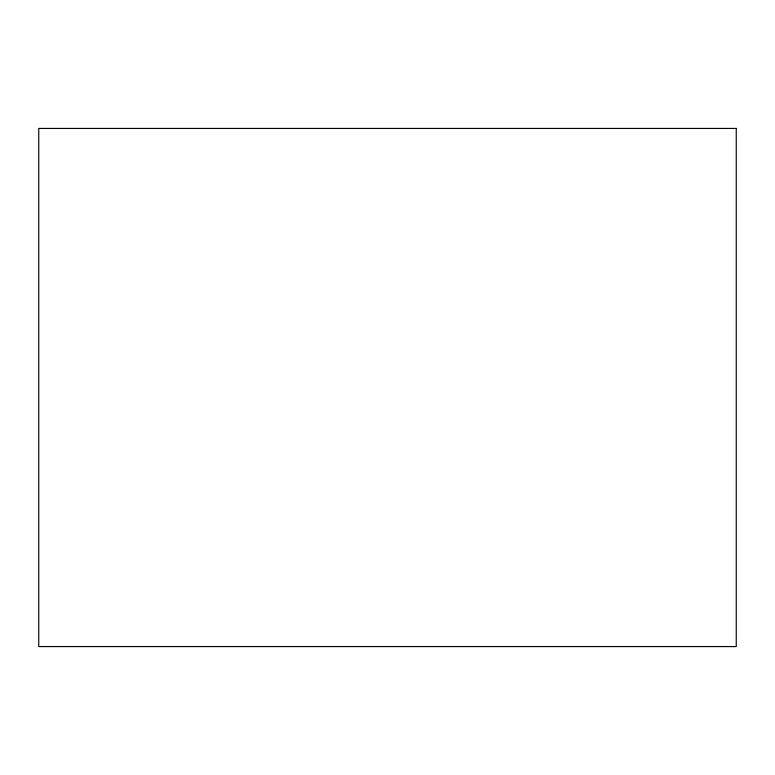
<?xml version="1.0" encoding="UTF-8"?>
<svg xmlns="http://www.w3.org/2000/svg" width="775" height="775" viewBox="0 0 775 775"><rect width="100%" height="100%" fill="white"/><g stroke="black" fill="none" stroke-linecap="round" stroke-linejoin="round"><path stroke-width="1.16" d="M736.25 128.427L38.75 128.427L38.75 646.573L736.25 646.573L736.25 128.427"/></g></svg>
